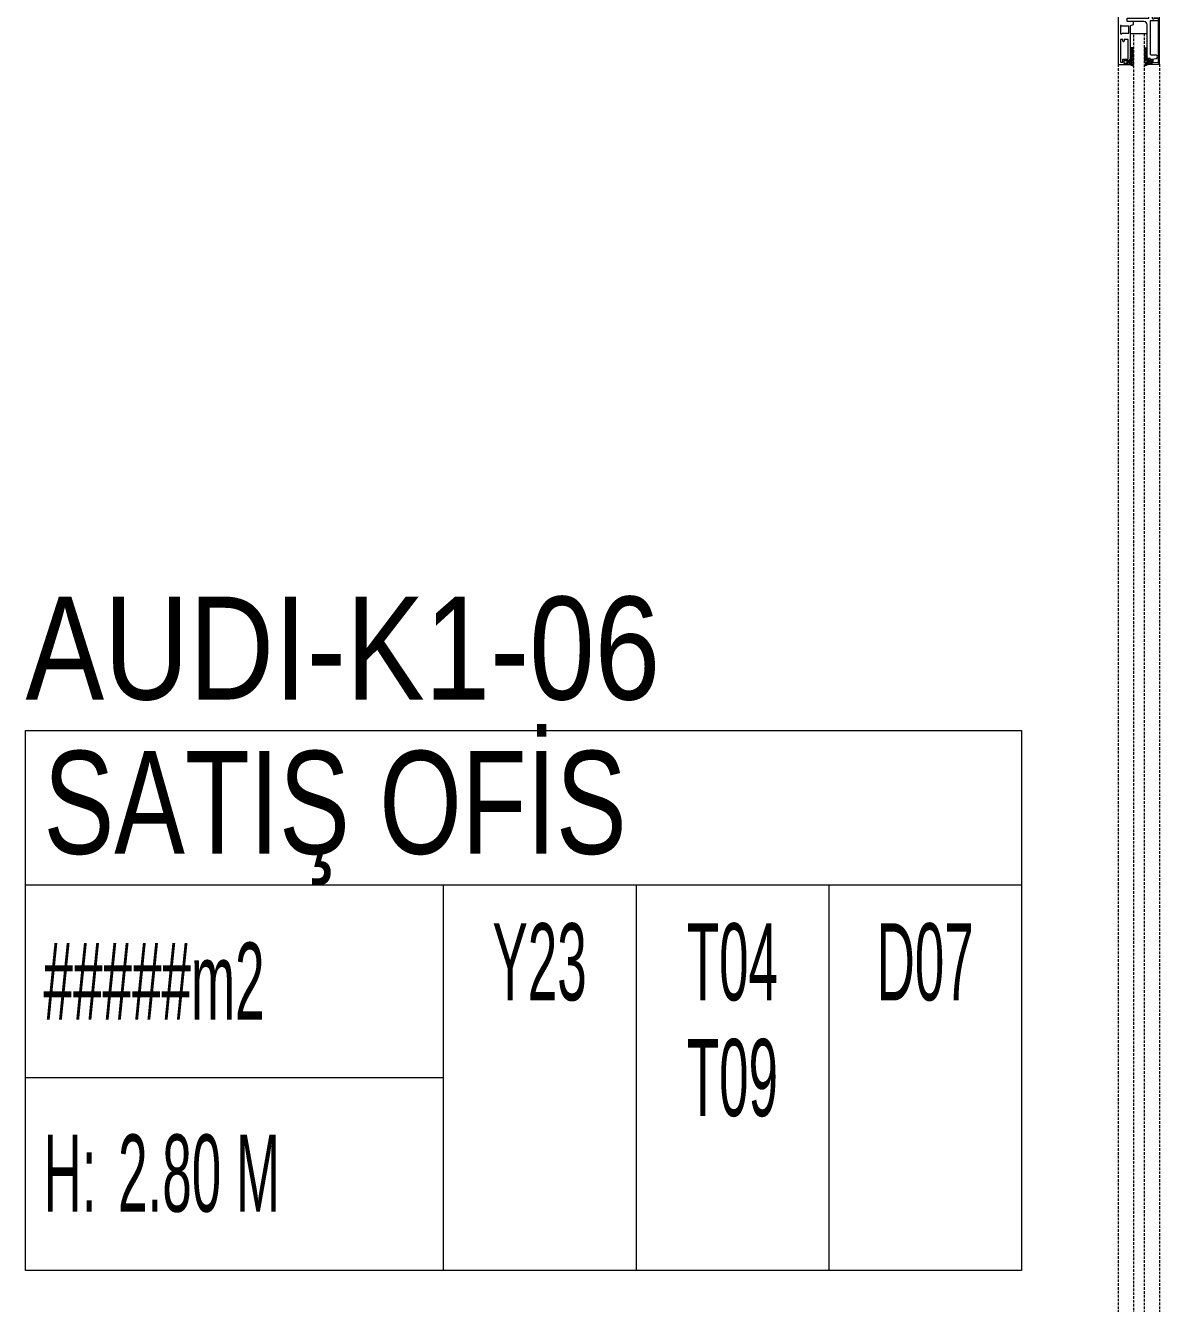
# Model space of a CAD drawing. Extents: x -1457 to 23780, y -2071 to 4205.
# Drawn here: x 9509.2 to 9619.5, y 2677.6 to 2801.8 of the extents above; entities that cross this region are included whole.
import ezdxf
from ezdxf.enums import TextEntityAlignment as Align

# ---------------------------------------------------------------- set-up
doc = ezdxf.new("R2010")
doc.units = 0
doc.header["$MEASUREMENT"] = 0
doc.linetypes.add('HIDDEN', pattern=[0.375, 0.25, -0.125])
for name, color, linetype, lineweight in [('10', 9, 'Continuous', 9), ('21', 9, 'Continuous', 9), ('M-TEFRIS2-015', 129, 'Continuous', 9), ('M-TEFRIS2-015 @ 1', 129, 'Continuous', 9)]:
    doc.layers.add(name, color=color, linetype=linetype, lineweight=lineweight)
doc.styles.add('Arial', font='arial.ttf', dxfattribs={"height": 2.5})
doc.styles.add('MuuM_TEXT-STANDART', font='ARIALN.TTF')
pattern_1 = [(225, (-604.72494, -2171.82614), (-0.0883883476, 0.0883883476), []), (135, (-604.72494, -2171.82614), (0.0883883476, 0.0883883476), [])]

# ---------------------------------------------------------------- blocks, each defined once
blk = doc.blocks.new('0_roomno2-flat-2')
at = {"layer": '21'}
blk.add_lwpolyline([(96.88, -52.5), (0, -52.5), (0, 0), (96.88, 0)], close=True, dxfattribs=at)
for points in [[(0, -15), (96.88, -15)], [(40.62, -15), (40.62, -52.5)], [(59.38, -15), (59.38, -52.5)], [(78.12, -15), (78.12, -52.5)], [(0, -33.75), (40.62, -33.75)]]:
    blk.add_lwpolyline(points, dxfattribs=at)
at = {"layer": '21', "style": 'MuuM_TEXT-STANDART', "width": 0.6}
blk.add_text('H:', height=7.5, dxfattribs=at).set_placement((1.75, -43.04), align=Align.MIDDLE_LEFT)
at = {"layer": '21', "style": 'Arial'}
blk.add_attdef('ODANO', (0, 5.85), '', height=10, dxfattribs=at)
blk.add_attdef('MEKANADI', text='', height=10, dxfattribs=at).set_placement((1.75, -15), align=Align.BOTTOM_LEFT)
at = {"layer": '21', "style": 'MuuM_TEXT-STANDART', "width": 0.6}
for tag, p in [('YER01', (50, -22.5)), ('TAVAN01', (68.75, -22.5)), ('DUVAR01', (87.5, -22.5)), ('YER02', (50, -33.75)), ('TAVAN02', (68.75, -33.75)), ('DUVAR02', (87.5, -33.75)), ('YER03', (50, -45)), ('TAVAN03', (68.75, -45)), ('DUVAR03', (87.5, -45))]:
    blk.add_attdef(tag, text='', height=7.5, dxfattribs=at).set_placement(p, align=Align.MIDDLE_CENTER)
for tag, p in [('M2', (1.75, -24.38)), ('TEMIZTAVANYUKSEKLIGI', (9, -43.04))]:
    blk.add_attdef(tag, text='', height=7.5, dxfattribs=at).set_placement(p, align=Align.MIDDLE_LEFT)
blk = doc.blocks.new('p-strahle-alüminyumdoğramaprofili')
at = {"layer": '10'}
h = blk.add_hatch(dxfattribs=at)
h.set_pattern_fill('NET', color=256, angle=315, style=0)
h.set_pattern_definition(pattern_1)
h.paths.add_polyline_path([(-4.62, 2.65), (-4.68, 2.65), (-4.72, 2.75), (-4.72, 2.8), (-4.69, 2.8), (-4.69, 2.92), (-4.98, 2.92), (-4.98, 2.8), (-4.95, 2.8), (-4.99, 2.65), (-5.08, 2.66), (-5.25, 2.28), (-5.14, 2.28), (-5.14, 2.33), (-4.98, 2.52, 0.2599), (-4.9, 2.28), (-4.66, 2.28, 0.382682)])
h.paths.add_polyline_path([(-4.86, 2.52), (-4.67, 2.52, -2.16717)], flags=16)
h = blk.add_hatch(dxfattribs=at)
h.set_pattern_fill('NET', color=256, angle=315, style=0)
h.set_pattern_definition([(225, (-608.45214, -2173.53612), (-0.0883883476, 0.0883883476), []), (135, (-608.45214, -2173.53612), (0.0883883476, 0.0883883476), [])])
h.paths.add_polyline_path([(-3.45, 2.28), (-3.45, 2.57), (-4.49, 2.57), (-4.49, 2.28)])
h = blk.add_hatch(dxfattribs=at)
h.set_pattern_fill('NET', color=256, angle=315, style=0)
h.set_pattern_definition(pattern_1)
h.paths.add_polyline_path([(-4.62, 0.88), (-4.68, 0.88), (-4.72, 0.77), (-4.72, 0.73), (-4.69, 0.73), (-4.69, 0.6), (-4.98, 0.6), (-4.98, 0.73), (-4.95, 0.73), (-4.99, 0.88), (-5.08, 0.87), (-5.25, 1.24), (-5.14, 1.24), (-5.14, 1.2), (-4.98, 1.01, -0.2599), (-4.9, 1.24), (-4.66, 1.24, -0.382682)])
h.paths.add_polyline_path([(-4.86, 1), (-4.67, 1, 2.16717)], flags=16)
h = blk.add_hatch(dxfattribs=at)
h.set_pattern_fill('NET', color=256, angle=315, style=0)
h.set_pattern_definition([(225, (-608.45214, -2180.04526), (-0.0883883476, 0.0883883476), []), (135, (-608.45214, -2180.04526), (0.0883883476, 0.0883883476), [])])
h.paths.add_polyline_path([(-3.45, 0.93), (-3.45, 1.24), (-4.49, 1.24), (-4.49, 0.93)])
h = blk.add_hatch(dxfattribs=at)
h.set_pattern_fill('NET', color=256, angle=315, style=0)
h.set_pattern_definition([(225, (-629.50454, -2177.58922), (-0.0883883476, 0.0883883476), []), (135, (-629.50454, -2177.58922), (0.0883883476, 0.0883883476), [])])
h.paths.add_polyline_path([(0, 0.68), (0, 1.75), (-0.18, 1.75), (-0.18, 0.68)])
for points in [[(-4.92, 3.6), (-4.92, 3.16), (-4.61, 3.16), (-4.61, 2.87), (-4.52, 2.87), (-4.62, 2.65), (-4.68, 2.65), (-4.72, 2.75), (-4.72, 2.8), (-4.69, 2.8), (-4.69, 3.05), (-4.98, 3.05), (-4.98, 2.8), (-4.95, 2.8), (-4.99, 2.65), (-5.08, 2.66), (-5.07, 3.76), (-0.11, 3.76)], [(-5.08, 2.66), (-5.25, 2.28)], [(-4.98, 2.52), (-5.14, 2.33), (-5.14, 2.28)], [(-4.69, 2.92), (-4.98, 2.92)], [(-4.52, 2.87), (-4.49, 2.87), (-4.49, 2.26)], [(-3.45, 2.26), (-3.45, 2.57)], [(-2.08, 0.93), (-2.08, 2.57)], [(-5.09, 0.88), (-5.25, 1.24)], [(-4.98, 1.01), (-5.14, 1.2), (-5.14, 1.24)], [(-4.49, 0.93), (-4.49, 0.93), (-4.49, 1.26)], [(-3.45, 1.26), (-3.45, 0.93)], [(-0.18, 0.68), (0, 0.68), (0, 1.75)], [(-0.18, 1.75), (0, 1.75)], [(-4.71, 0.6), (-4.98, 0.6)], [(-2.83, 0.2), (-2.67, 0.2), (-2.67, -0.04), (-4.87, -0.04), (-4.87, 0.19), (-4.57, 0.19), (-4.57, 0.73), (-2.67, 0.73)]]:
    blk.add_lwpolyline(points, dxfattribs=at)
for points in [[(-0.11, 3.76), (-0.11, 3.62), (-0.45, 3.62), (-0.45, 3.14, -1), (-0.66, 3.14)], [(-0.57, 3.26), (-0.57, 3.62), (-4.89, 3.62), (-4.89, 3.65, 0.561743), (-4.97, 3.66, 0.595966), (-4.92, 3.6, -2.204878)], [(-4.67, 2.52), (-4.86, 2.52, 1)], [(-4.61, 2.87), (-4.49, 3.45, -0.833203), (-4.18, 3.44, -0.447088)], [(-4.49, 2.57), (-1.23, 2.57, -0.414214), (-0.9, 2.25), (-0.9, 1.22)], [(-4.18, 3.44), (-4.18, 2.99, 0.414214), (-4.07, 2.89), (-0.82, 2.89), (-0.82, 3.62)], [(-0.66, 3.14, -0.305404), (-0.57, 3.26, -5.773092)], [(-4.67, 1), (-4.86, 1, -1)], [(-2.67, 0.73), (-2.67, 0.32), (-2.83, 0.32, 1), (-2.83, 0.2, -1)]]:
    blk.add_lwpolyline(points, format="xyb", dxfattribs=at)
for points in [[(-0.18, 2.74), (-0.18, 2.21), (0, 2.21), (0, 2.08), (-0.18, 2.08), (-0.18, 0.43), (0, 0.43), (0, 0), (-0.12, 0), (-0.12, -0.24), (-5.09, -0.24), (-5.09, 0.88), (-4.98, 0.88), (-4.94, 0.7), (-4.99, 0.7), (-4.99, 0.33), (-4.71, 0.33), (-4.71, 0.88), (-4.56, 0.88), (-4.52, 0.93), (-1.28, 0.93), (-1.2, 1.22), (-0.9, 1.22), (-0.9, 0.62), (-0.58, 0.62), (-0.58, 2.74)], [(-2.03, 0.78), (-1.35, 0.78), (-1.35, 0.08), (-1.28, 0.04), (-1.28, -0.04), (-2.09, -0.04), (-2.09, 0.1), (-2.03, 0.15)]]:
    blk.add_lwpolyline(points, close=True, dxfattribs=at)
for centre, radius, start, end in [((-4.73, 2.47), 0.253, 168.6676, 234.1258), ((-4.77, 2.44), 0.125, 139.5402, 40.4598), ((-4.84, 2.48), 0.273, 305.9738, 36.4289), ((-4.73, 1.06), 0.253, 125.8742, 191.3324), ((-4.84, 1.04), 0.273, 323.5711, 54.0262), ((-4.77, 1.08), 0.125, 319.5402, 220.4598)]:
    blk.add_arc(centre, radius, start, end, dxfattribs=at)

msp = doc.modelspace()

# ---------------------------------------------------------------- linework, layer by layer
at = {"layer": 'M-TEFRIS2-015', "linetype": 'HIDDEN', "lineweight": 0}
for p, q in [((9617, 2361.92), (9617, 2801.04)), ((9618, 2801.04), (9618, 2361.92)), ((9615.5, 2798.05), (9615.5, 2364.93)), ((9619.5, 2798.05), (9619.5, 2364.91))]:
    msp.add_line(p, q, dxfattribs=at)

# ---------------------------------------------------------------- block references
ref = msp.add_blockref('0_roomno2-flat-2', (9509.21, 2733.3), dxfattribs=at)
ref.add_attrib('ODANO', 'AUDI-K1-06', dxfattribs={"layer": '21', "height": 10, "style": 'MuuM_TEXT-STANDART'}).set_placement((9509.21, 2733.3), align=Align.BOTTOM_LEFT)
ref.add_attrib('MEKANADI', 'SATIŞ OFİS', dxfattribs={"layer": '21', "height": 10, "style": 'MuuM_TEXT-STANDART', "width": 0.9}).set_placement((9510.96, 2718.3), align=Align.BOTTOM_LEFT)
ref.add_attrib('M2', '#####m2', dxfattribs={"layer": '21', "height": 7.5, "style": 'MuuM_TEXT-STANDART', "width": 0.6}).set_placement((9510.96, 2708.92), align=Align.MIDDLE_LEFT)
ref.add_attrib('TEMIZTAVANYUKSEKLIGI', '2.80 M', dxfattribs={"layer": '21', "height": 7.5, "style": 'MuuM_TEXT-STANDART', "width": 0.6}).set_placement((9518.21, 2690.26), align=Align.MIDDLE_LEFT)
ref.add_attrib('YER01', 'Y23', dxfattribs={"layer": '21', "height": 7.5, "style": 'MuuM_TEXT-STANDART', "width": 0.6}).set_placement((9559.21, 2710.8), align=Align.MIDDLE_CENTER)
ref.add_attrib('TAVAN01', 'T04', dxfattribs={"layer": '21', "height": 7.5, "style": 'MuuM_TEXT-STANDART', "width": 0.6}).set_placement((9577.96, 2710.8), align=Align.MIDDLE_CENTER)
ref.add_attrib('DUVAR01', 'D07', dxfattribs={"layer": '21', "height": 7.5, "style": 'MuuM_TEXT-STANDART', "width": 0.6}).set_placement((9596.71, 2710.8), align=Align.MIDDLE_CENTER)
ref.add_attrib('TAVAN02', 'T09', dxfattribs={"layer": '21', "height": 7.5, "style": 'MuuM_TEXT-STANDART', "width": 0.6}).set_placement((9577.96, 2699.55), align=Align.MIDDLE_CENTER)
at = {"layer": 'M-TEFRIS2-015 @ 1', "linetype": 'HIDDEN', "lineweight": 0, "xscale": -1, "rotation": 270}
msp.add_blockref('p-strahle-alüminyumdoğramaprofili', (9615.74, 2803.12), dxfattribs=at)

doc.saveas('drawing.dxf')
